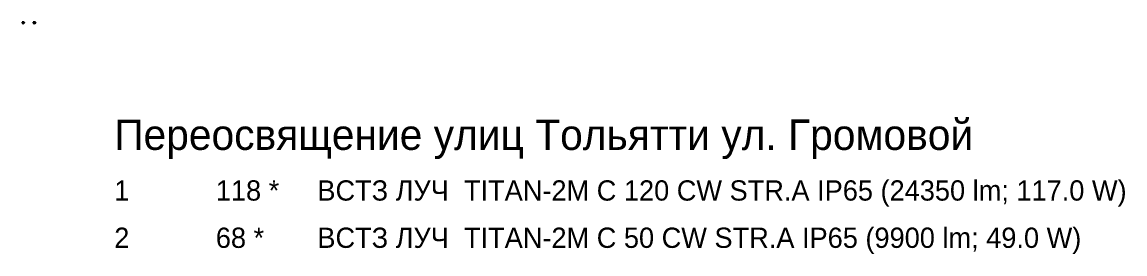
# Model space of a CAD drawing. Extents: x 212106 to 638151, y -1311344 to 1260505.
# Drawn here: x 498026 to 638151, y 1230967 to 1260505 of the extents above; entities that cross this region are included whole.
import ezdxf

# ---------------------------------------------------------------- set-up
doc = ezdxf.new("R2010")
doc.units = 0
doc.header["$MEASUREMENT"] = 0
doc.layers.add('at_Entity', color=7, linetype='Continuous')
doc.layers.add('DLXDESCR', color=7, linetype='Continuous')

msp = doc.modelspace()

# ---------------------------------------------------------------- linework, layer by layer
at = {"layer": 'at_Entity', "color": 4}
for p, q in [((498026, 1260505), (498311, 1260505)), ((498311, 1260505), (498026, 1260505)), ((498026, 1260505), (498311, 1260505)), ((498311, 1260435), (498026, 1260505)), ((498026, 1260505), (498240, 1260296)), ((498311, 1260435), (498026, 1260505)), ((498240, 1260296), (498026, 1260505)), ((498026, 1260505), (498026, 1260366)), ((498026, 1260366), (498240, 1260296)), ((498240, 1260296), (498311, 1260435)), ((498311, 1260505), (498311, 1260435)), ((498311, 1260435), (498311, 1260505)), ((498311, 1260505), (498311, 1260435)), ((498311, 1260435), (498311, 1260505)), ((498311, 1260505), (498311, 1260435)), ((498311, 1260435), (498311, 1260435)), ((499454, 1260505), (499740, 1260505)), ((499740, 1260505), (499454, 1260505)), ((499454, 1260505), (499740, 1260505)), ((499740, 1260435), (499454, 1260505)), ((499454, 1260505), (499669, 1260296)), ((499740, 1260435), (499454, 1260505)), ((499669, 1260296), (499454, 1260505)), ((499454, 1260505), (499454, 1260366)), ((499454, 1260366), (499669, 1260296)), ((499669, 1260296), (499740, 1260435)), ((499740, 1260505), (499740, 1260435)), ((499740, 1260435), (499740, 1260505)), ((499740, 1260505), (499740, 1260435)), ((499740, 1260435), (499740, 1260505)), ((499740, 1260505), (499740, 1260435)), ((499740, 1260435), (499740, 1260435))]:
    msp.add_line(p, q, dxfattribs=at)

# ---------------------------------------------------------------- texts
at = {"layer": 'DLXDESCR'}
msp.add_text('Переосвящение улиц Тольятти ул. Громовой', height=3871.28, dxfattribs=at).set_placement((509740, 1244218))
at = {"layer": 'DLXDESCR', "color": 3}
for s, height, p in [('1', 2581, (509740, 1237766)), ('118 * ', 2580.9, (522644, 1237766)), ('ВСТЗ ЛУЧ  TITAN-2M C 120 CW STR.A IP65 (24350 lm; 117.0 W)', 2580.86, (535548, 1237766))]:
    msp.add_text(s, height=height, dxfattribs=at).set_placement(p)
at = {"layer": 'DLXDESCR', "color": 6}
for s, height, p in [('2', 2581, (509740, 1231744)), ('68 * ', 2580.9, (522644, 1231744)), ('ВСТЗ ЛУЧ  TITAN-2M C 50 CW STR.A IP65 (9900 lm; 49.0 W)', 2580.86, (535548, 1231744))]:
    msp.add_text(s, height=height, dxfattribs=at).set_placement(p)

doc.saveas('drawing.dxf')
